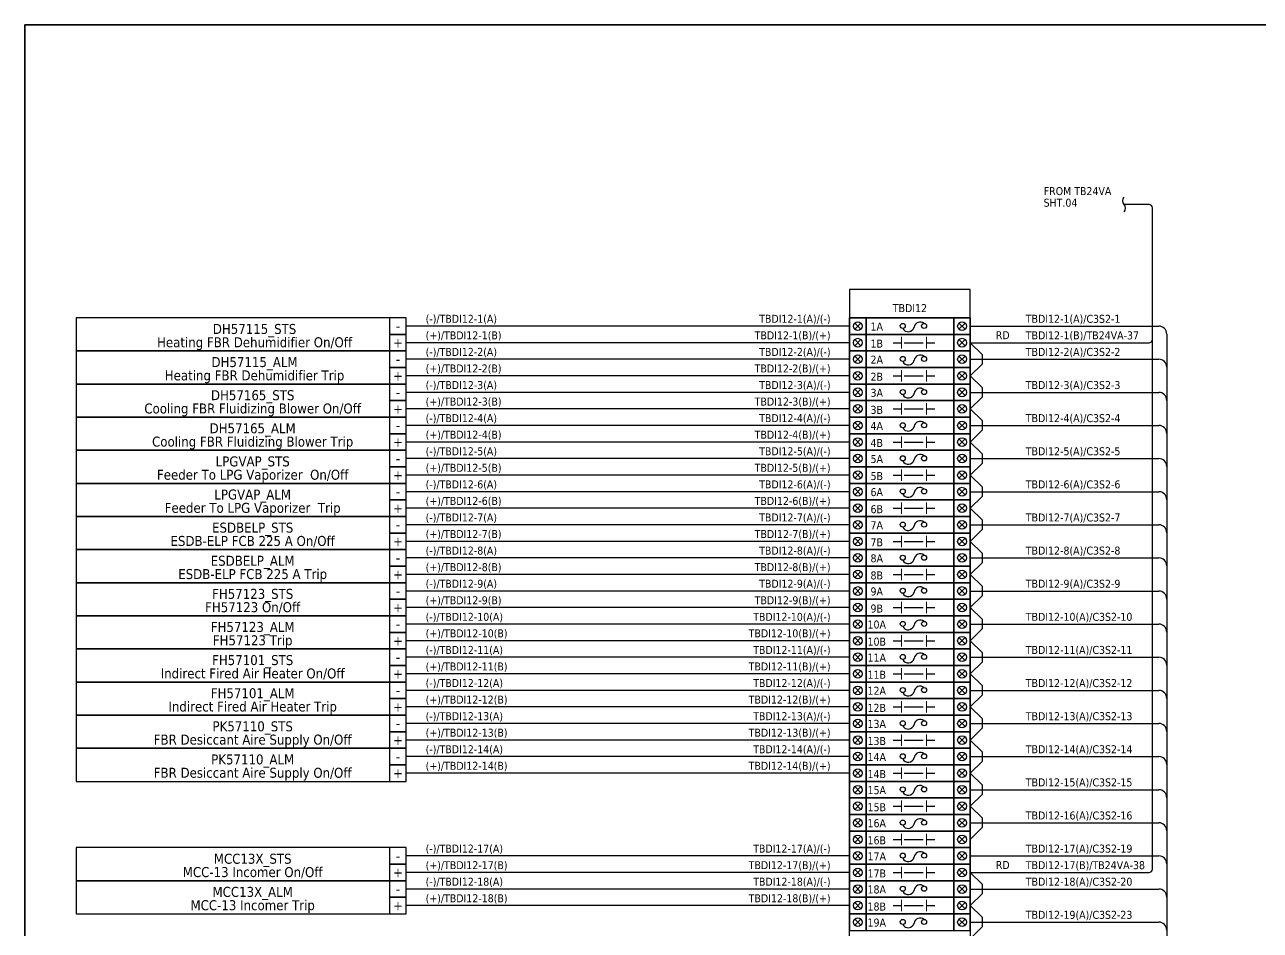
# Model space of a CAD drawing. Header units: millimetres. Extents: x 0 to 1792788, y -13 to 262234.
# Drawn here: x 567521 to 614657, y 34134 to 68674 of the extents above; entities that cross this region are included whole.
import ezdxf
from ezdxf.enums import TextEntityAlignment as Align

# ---------------------------------------------------------------- set-up
doc = ezdxf.new("R2010")
doc.units = ezdxf.units.MM
doc.layers.add('HELPPOINT', color=7, linetype='Continuous', lineweight=25)
doc.layers.add('power', color=7, linetype='Continuous', lineweight=25)
doc.styles.add('Tahoma', font='')
doc.styles.get('Tahoma').set_extended_font_data('Tahoma')

# ---------------------------------------------------------------- blocks, each defined once
blk = doc.blocks.new('TPA')
at = {"layer": 'HELPPOINT', "color": 4, "lineweight": 35, "ltscale": 25.4}
for p, q in [((14292753, 12749437), (14292753, 12827491)), ((14292753, 12827491), (14405128, 12827491)), ((14292753, 12749437), (14292753, 12827491)), ((14292753, 12827491), (14405128, 12827491))]:
    blk.add_line(p, q, dxfattribs=at)

msp = doc.modelspace()

# ---------------------------------------------------------------- linework, layer by layer
at = {"color": 1, "ltscale": 25.4}
for p, q in [((610412, 61819), (609466, 61819)), ((610539, 36465), (610539, 61692)), ((599422, 57295), (599187, 57060)), ((599187, 57295), (599422, 57060)), ((603161, 57295), (603396, 57060)), ((603396, 57295), (603161, 57060)), ((603594, 56546), (604041, 56100)), ((603594, 56546), (610412, 56546)), ((604041, 56100), (604041, 55730)), ((599422, 56032), (599187, 55797)), ((599187, 56032), (599422, 55797)), ((603161, 56032), (603396, 55797)), ((603396, 56032), (603161, 55797)), ((603594, 55283), (604041, 55730)), ((603594, 55283), (604041, 54837)), ((599422, 54769), (599187, 54534)), ((599187, 54769), (599422, 54534)), ((603161, 54769), (603396, 54534)), ((603396, 54769), (603161, 54534)), ((604041, 54837), (604041, 54467)), ((603594, 54020), (604041, 54467)), ((603594, 54020), (604041, 53574)), ((599422, 53506), (599187, 53271)), ((599187, 53506), (599422, 53271)), ((603161, 53506), (603396, 53271)), ((603396, 53506), (603161, 53271)), ((604041, 53574), (604041, 53204)), ((603594, 52757), (604041, 53204)), ((603594, 52757), (604041, 52311)), ((599422, 52243), (599187, 52008)), ((599187, 52243), (599422, 52008)), ((603161, 52243), (603396, 52008)), ((603396, 52243), (603161, 52008)), ((603594, 51494), (604041, 51941)), ((604041, 52311), (604041, 51941)), ((603594, 51494), (604041, 51048)), ((599422, 50980), (599187, 50745)), ((599187, 50980), (599422, 50745)), ((603161, 50980), (603396, 50745)), ((603396, 50980), (603161, 50745)), ((604041, 51048), (604041, 50678)), ((603594, 50231), (604041, 50678)), ((603594, 50231), (604041, 49785)), ((599422, 49717), (599187, 49482)), ((599187, 49717), (599422, 49482)), ((603161, 49717), (603396, 49482)), ((603396, 49717), (603161, 49482)), ((604041, 49785), (604041, 49415)), ((603594, 48968), (604041, 49415)), ((603594, 48968), (604041, 48522)), ((599422, 48454), (599187, 48219)), ((599187, 48454), (599422, 48219)), ((603161, 48454), (603396, 48219)), ((603396, 48454), (603161, 48219)), ((603594, 47705), (604041, 48152)), ((604041, 48522), (604041, 48152)), ((603594, 47705), (604041, 47259)), ((599422, 47191), (599187, 46956)), ((599187, 47191), (599422, 46956)), ((603161, 47191), (603396, 46956)), ((603396, 47191), (603161, 46956)), ((604041, 47259), (604041, 46889)), ((603594, 46442), (604041, 46889)), ((603594, 46442), (604041, 45996)), ((599422, 45928), (599187, 45693)), ((599187, 45928), (599422, 45693)), ((603161, 45928), (603396, 45693)), ((603396, 45928), (603161, 45693)), ((604041, 45996), (604041, 45626)), ((603594, 45179), (604041, 45626)), ((603594, 45179), (604041, 44733)), ((599422, 44665), (599187, 44430)), ((599187, 44665), (599422, 44430)), ((603161, 44665), (603396, 44430)), ((603396, 44665), (603161, 44430)), ((603594, 43916), (604041, 44363)), ((604041, 44733), (604041, 44363)), ((603594, 43916), (604041, 43470)), ((599422, 43402), (599187, 43167)), ((599187, 43402), (599422, 43167)), ((603161, 43402), (603396, 43167)), ((603396, 43402), (603161, 43167)), ((604041, 43470), (604041, 43100)), ((603594, 42653), (604041, 43100)), ((603594, 42653), (604041, 42207)), ((599422, 42139), (599187, 41904)), ((599187, 42139), (599422, 41904)), ((603161, 42139), (603396, 41904)), ((603396, 42139), (603161, 41904)), ((604041, 42207), (604041, 41837)), ((603594, 41390), (604041, 41837)), ((603594, 41390), (604041, 40944)), ((599422, 40876), (599187, 40641)), ((599187, 40876), (599422, 40641)), ((603161, 40876), (603396, 40641)), ((603396, 40876), (603161, 40641)), ((603594, 40127), (604041, 40574)), ((604041, 40944), (604041, 40574)), ((603594, 40127), (604041, 39681)), ((599422, 39613), (599187, 39378)), ((599187, 39613), (599422, 39378)), ((603161, 39613), (603396, 39378)), ((603396, 39613), (603161, 39378)), ((604041, 39681), (604041, 39311)), ((603594, 38864), (604041, 39311)), ((603594, 38864), (604041, 38418)), ((599422, 38350), (599187, 38115)), ((599187, 38350), (599422, 38115)), ((603161, 38350), (603396, 38115)), ((603396, 38350), (603161, 38115)), ((604041, 38418), (604041, 38048)), ((603594, 37601), (604041, 38048)), ((599422, 37087), (599187, 36852)), ((599187, 37087), (599422, 36852)), ((603161, 37087), (603396, 36852)), ((603396, 37087), (603161, 36852)), ((603594, 36338), (604041, 35892)), ((603594, 36338), (610412, 36338)), ((599422, 35824), (599187, 35589)), ((599187, 35824), (599422, 35589)), ((603161, 35824), (603396, 35589)), ((603396, 35824), (603161, 35589)), ((604041, 35892), (604041, 35522)), ((603594, 35075), (604041, 35522)), ((603594, 35075), (604041, 34629)), ((599422, 34561), (599187, 34326)), ((599187, 34561), (599422, 34326)), ((603161, 34561), (603396, 34326)), ((603396, 34561), (603161, 34326)), ((604041, 34629), (604041, 34259)), ((603594, 33812), (604041, 34259))]:
    msp.add_line(p, q, dxfattribs=at)
at = {"color": 4, "ltscale": 25.4}
for p, q in [((598988, 57178), (582071, 57178)), ((603594, 57178), (610783, 57178)), ((611088, 56873), (611088, 14748)), ((598988, 55915), (582071, 55915)), ((603594, 55915), (610783, 55915)), ((598988, 54652), (582071, 54652)), ((603594, 54652), (610783, 54652)), ((598988, 53389), (582071, 53389)), ((603594, 53389), (610783, 53389)), ((598988, 52126), (582071, 52126)), ((603594, 52126), (610783, 52126)), ((598988, 50863), (582071, 50863)), ((603594, 50863), (610783, 50863)), ((598988, 49600), (582071, 49600)), ((603594, 49600), (610783, 49600)), ((598988, 48337), (582071, 48337)), ((603594, 48337), (610783, 48337)), ((598988, 47074), (582071, 47074)), ((603594, 47074), (610783, 47074)), ((598988, 45811), (582071, 45811)), ((603594, 45811), (610783, 45811)), ((598988, 44548), (582071, 44548)), ((603594, 44548), (610783, 44548)), ((598988, 43285), (582071, 43285)), ((603594, 43285), (610783, 43285)), ((598988, 42022), (582071, 42022)), ((603594, 42022), (610783, 42022)), ((598988, 40759), (582071, 40759)), ((603594, 40759), (610783, 40759)), ((603594, 39496), (610783, 39496)), ((603594, 38233), (610783, 38233)), ((598988, 36970), (582071, 36970)), ((603594, 36970), (610783, 36970)), ((598988, 35707), (582071, 35707)), ((603594, 35707), (610783, 35707)), ((603594, 34444), (610783, 34444))]:
    msp.add_line(p, q, dxfattribs=at)
at = {"color": 7, "ltscale": 25.4}
for p, q in [((599422, 56664), (599187, 56429)), ((599187, 56664), (599422, 56429)), ((603161, 56664), (603396, 56429)), ((603396, 56664), (603161, 56429)), ((598988, 56546), (582071, 56546)), ((600655, 56546), (600973, 56546)), ((601073, 56546), (601799, 56546)), ((601927, 56546), (602245, 56546)), ((598988, 55283), (582071, 55283)), ((599422, 55401), (599187, 55166)), ((599187, 55401), (599422, 55166)), ((600655, 55283), (600973, 55283)), ((601073, 55283), (601799, 55283)), ((601927, 55283), (602245, 55283)), ((603161, 55401), (603396, 55166)), ((603396, 55401), (603161, 55166)), ((598988, 54020), (582071, 54020)), ((599422, 54138), (599187, 53903)), ((599187, 54138), (599422, 53903)), ((600655, 54020), (600973, 54020)), ((601073, 54020), (601799, 54020)), ((601927, 54020), (602245, 54020)), ((603161, 54138), (603396, 53903)), ((603396, 54138), (603161, 53903)), ((599422, 52875), (599187, 52640)), ((599187, 52875), (599422, 52640)), ((603161, 52875), (603396, 52640)), ((603396, 52875), (603161, 52640)), ((598988, 52757), (582071, 52757)), ((600655, 52757), (600973, 52757)), ((601073, 52757), (601799, 52757)), ((601927, 52757), (602245, 52757)), ((598988, 51494), (582071, 51494)), ((599422, 51612), (599187, 51377)), ((599187, 51612), (599422, 51377)), ((600655, 51494), (600973, 51494)), ((601073, 51494), (601799, 51494)), ((601927, 51494), (602245, 51494)), ((603161, 51612), (603396, 51377)), ((603396, 51612), (603161, 51377)), ((598988, 50231), (582071, 50231)), ((599422, 50349), (599187, 50114)), ((599187, 50349), (599422, 50114)), ((600655, 50231), (600973, 50231)), ((601073, 50231), (601799, 50231)), ((601927, 50231), (602245, 50231)), ((603161, 50349), (603396, 50114)), ((603396, 50349), (603161, 50114)), ((599422, 49086), (599187, 48851)), ((599187, 49086), (599422, 48851)), ((603161, 49086), (603396, 48851)), ((603396, 49086), (603161, 48851)), ((598988, 48968), (582071, 48968)), ((600655, 48968), (600973, 48968)), ((601073, 48968), (601799, 48968)), ((601927, 48968), (602245, 48968)), ((598988, 47705), (582071, 47705)), ((599422, 47823), (599187, 47588)), ((599187, 47823), (599422, 47588)), ((600655, 47705), (600973, 47705)), ((601073, 47705), (601799, 47705)), ((601927, 47705), (602245, 47705)), ((603161, 47823), (603396, 47588)), ((603396, 47823), (603161, 47588)), ((598988, 46442), (582071, 46442)), ((599422, 46560), (599187, 46325)), ((599187, 46560), (599422, 46325)), ((600655, 46442), (600973, 46442)), ((601073, 46442), (601799, 46442)), ((601927, 46442), (602245, 46442)), ((603161, 46560), (603396, 46325)), ((603396, 46560), (603161, 46325)), ((599422, 45297), (599187, 45062)), ((599187, 45297), (599422, 45062)), ((603161, 45297), (603396, 45062)), ((603396, 45297), (603161, 45062)), ((598988, 45179), (582071, 45179)), ((600655, 45179), (600973, 45179)), ((601073, 45179), (601799, 45179)), ((601927, 45179), (602245, 45179)), ((598988, 43916), (582071, 43916)), ((599422, 44034), (599187, 43799)), ((599187, 44034), (599422, 43799)), ((600655, 43916), (600973, 43916)), ((601073, 43916), (601799, 43916)), ((601927, 43916), (602245, 43916)), ((603161, 44034), (603396, 43799)), ((603396, 44034), (603161, 43799)), ((598988, 42653), (582071, 42653)), ((599422, 42771), (599187, 42536)), ((599187, 42771), (599422, 42536)), ((600655, 42653), (600973, 42653)), ((601073, 42653), (601799, 42653)), ((601927, 42653), (602245, 42653)), ((603161, 42771), (603396, 42536)), ((603396, 42771), (603161, 42536)), ((599422, 41508), (599187, 41273)), ((599187, 41508), (599422, 41273)), ((603161, 41508), (603396, 41273)), ((603396, 41508), (603161, 41273)), ((598988, 41390), (582071, 41390)), ((600655, 41390), (600973, 41390)), ((601073, 41390), (601799, 41390)), ((601927, 41390), (602245, 41390)), ((598988, 40127), (582071, 40127)), ((599422, 40245), (599187, 40010)), ((599187, 40245), (599422, 40010)), ((600655, 40127), (600973, 40127)), ((601073, 40127), (601799, 40127)), ((601927, 40127), (602245, 40127)), ((603161, 40245), (603396, 40010)), ((603396, 40245), (603161, 40010)), ((599422, 38982), (599187, 38747)), ((599187, 38982), (599422, 38747)), ((600655, 38864), (600973, 38864)), ((601073, 38864), (601799, 38864)), ((601927, 38864), (602245, 38864)), ((603161, 38982), (603396, 38747)), ((603396, 38982), (603161, 38747)), ((599422, 37719), (599187, 37484)), ((599187, 37719), (599422, 37484)), ((603161, 37719), (603396, 37484)), ((603396, 37719), (603161, 37484)), ((600655, 37601), (600973, 37601)), ((601073, 37601), (601799, 37601)), ((601927, 37601), (602245, 37601)), ((598988, 36338), (582071, 36338)), ((599422, 36456), (599187, 36221)), ((599187, 36456), (599422, 36221)), ((600655, 36338), (600973, 36338)), ((601073, 36338), (601799, 36338)), ((601927, 36338), (602245, 36338)), ((603161, 36456), (603396, 36221)), ((603396, 36456), (603161, 36221)), ((598988, 35075), (582071, 35075)), ((599422, 35193), (599187, 34958)), ((599187, 35193), (599422, 34958)), ((600655, 35075), (600973, 35075)), ((601073, 35075), (601799, 35075)), ((601927, 35075), (602245, 35075)), ((603161, 35193), (603396, 34958)), ((603396, 35193), (603161, 34958))]:
    msp.add_line(p, q, dxfattribs=at)
at = {"color": 7, "lineweight": 9, "ltscale": 25.4}
for p, q in [((600973, 56329), (600973, 56763)), ((601927, 56329), (601927, 56763)), ((600973, 55066), (600973, 55500)), ((601927, 55066), (601927, 55500)), ((600973, 53803), (600973, 54237)), ((601927, 53803), (601927, 54237)), ((600973, 52540), (600973, 52974)), ((601927, 52540), (601927, 52974)), ((600973, 51277), (600973, 51711)), ((601927, 51277), (601927, 51711)), ((600973, 50014), (600973, 50448)), ((601927, 50014), (601927, 50448)), ((600973, 48751), (600973, 49185)), ((601927, 48751), (601927, 49185)), ((600973, 47488), (600973, 47922)), ((601927, 47488), (601927, 47922)), ((600973, 46226), (600973, 46659)), ((601927, 46226), (601927, 46659)), ((600973, 44963), (600973, 45396)), ((601927, 44963), (601927, 45396)), ((600973, 43700), (600973, 44133)), ((601927, 43700), (601927, 44133)), ((600973, 42437), (600973, 42870)), ((601927, 42437), (601927, 42870)), ((600973, 41174), (600973, 41607)), ((601927, 41174), (601927, 41607)), ((600973, 39911), (600973, 40344)), ((601927, 39911), (601927, 40344)), ((600973, 38648), (600973, 39081)), ((601927, 38648), (601927, 39081)), ((600973, 37385), (600973, 37818)), ((601927, 37385), (601927, 37818)), ((600973, 36122), (600973, 36555)), ((601927, 36122), (601927, 36555)), ((600973, 34859), (600973, 35292)), ((601927, 34859), (601927, 35292))]:
    msp.add_line(p, q, dxfattribs=at)
at = {"color": 1, "ltscale": 25.4}
msp.add_lwpolyline([(609466, 61537, 0.351), (609466, 61819, -0.351), (609466, 62101, 2.081666)], format="xyb", dxfattribs=at)
at = {"color": 4, "ltscale": 25.4}
msp.add_lwpolyline([(598988, 57493), (603594, 57493), (603594, 58572), (598988, 58572)], close=True, dxfattribs=at)
at = {"color": 2, "ltscale": 25.4}
for points in [[(569490, 56230), (582071, 56230), (582071, 57493), (569490, 57493)], [(569490, 54967), (582071, 54967), (582071, 56230), (569490, 56230)], [(569490, 53704), (582071, 53704), (582071, 54967), (569490, 54967)], [(569490, 52441), (582071, 52441), (582071, 53704), (569490, 53704)], [(569490, 51178), (582071, 51178), (582071, 52441), (569490, 52441)], [(569490, 49915), (582071, 49915), (582071, 51178), (569490, 51178)], [(569490, 48652), (582071, 48652), (582071, 49915), (569490, 49915)], [(569490, 47389), (582071, 47389), (582071, 48652), (569490, 48652)], [(569490, 46126), (582071, 46126), (582071, 47389), (569490, 47389)], [(569490, 44864), (582071, 44864), (582071, 46126), (569490, 46126)], [(569490, 43601), (582071, 43601), (582071, 44864), (569490, 44864)], [(569490, 42338), (582071, 42338), (582071, 43601), (569490, 43601)], [(569490, 41075), (582071, 41075), (582071, 42338), (569490, 42338)], [(569490, 39812), (582071, 39812), (582071, 41075), (569490, 41075)], [(569490, 36023), (582071, 36023), (582071, 37286), (569490, 37286)], [(569490, 34760), (582071, 34760), (582071, 36023), (569490, 36023)]]:
    msp.add_lwpolyline(points, close=True, dxfattribs=at)
at = {"color": 7, "ltscale": 25.4}
for points in [[(581440, 56862), (582071, 56862), (582071, 57493), (581440, 57493)], [(581440, 56230), (582071, 56230), (582071, 56862), (581440, 56862)], [(598988, 56230), (599620, 56230), (599620, 56862), (598988, 56862)], [(599620, 56230), (602963, 56230), (602963, 56862), (599620, 56862)], [(602963, 56230), (603594, 56230), (603594, 56862), (602963, 56862)], [(581440, 55599), (582071, 55599), (582071, 56230), (581440, 56230)], [(581440, 54967), (582071, 54967), (582071, 55599), (581440, 55599)], [(598988, 54967), (599620, 54967), (599620, 55599), (598988, 55599)], [(599620, 54967), (602963, 54967), (602963, 55599), (599620, 55599)], [(602963, 54967), (603594, 54967), (603594, 55599), (602963, 55599)], [(581440, 54336), (582071, 54336), (582071, 54967), (581440, 54967)], [(581440, 53704), (582071, 53704), (582071, 54336), (581440, 54336)], [(598988, 53704), (599620, 53704), (599620, 54336), (598988, 54336)], [(599620, 53704), (602963, 53704), (602963, 54336), (599620, 54336)], [(602963, 53704), (603594, 53704), (603594, 54336), (602963, 54336)], [(581440, 53073), (582071, 53073), (582071, 53704), (581440, 53704)], [(581440, 52441), (582071, 52441), (582071, 53073), (581440, 53073)], [(598988, 52441), (599620, 52441), (599620, 53073), (598988, 53073)], [(599620, 52441), (602963, 52441), (602963, 53073), (599620, 53073)], [(602963, 52441), (603594, 52441), (603594, 53073), (602963, 53073)], [(581440, 51810), (582071, 51810), (582071, 52441), (581440, 52441)], [(581440, 51178), (582071, 51178), (582071, 51810), (581440, 51810)], [(598988, 51178), (599620, 51178), (599620, 51810), (598988, 51810)], [(599620, 51178), (602963, 51178), (602963, 51810), (599620, 51810)], [(602963, 51178), (603594, 51178), (603594, 51810), (602963, 51810)], [(581440, 50547), (582071, 50547), (582071, 51178), (581440, 51178)], [(581440, 49915), (582071, 49915), (582071, 50547), (581440, 50547)], [(598988, 49915), (599620, 49915), (599620, 50547), (598988, 50547)], [(599620, 49915), (602963, 49915), (602963, 50547), (599620, 50547)], [(602963, 49915), (603594, 49915), (603594, 50547), (602963, 50547)], [(581440, 49284), (582071, 49284), (582071, 49915), (581440, 49915)], [(581440, 48652), (582071, 48652), (582071, 49284), (581440, 49284)], [(598988, 48652), (599620, 48652), (599620, 49284), (598988, 49284)], [(599620, 48652), (602963, 48652), (602963, 49284), (599620, 49284)], [(602963, 48652), (603594, 48652), (603594, 49284), (602963, 49284)], [(581440, 48021), (582071, 48021), (582071, 48652), (581440, 48652)], [(581440, 47389), (582071, 47389), (582071, 48021), (581440, 48021)], [(598988, 47389), (599620, 47389), (599620, 48021), (598988, 48021)], [(599620, 47389), (602963, 47389), (602963, 48021), (599620, 48021)], [(602963, 47389), (603594, 47389), (603594, 48021), (602963, 48021)], [(581440, 46758), (582071, 46758), (582071, 47389), (581440, 47389)], [(581440, 46126), (582071, 46126), (582071, 46758), (581440, 46758)], [(598988, 46126), (599620, 46126), (599620, 46758), (598988, 46758)], [(599620, 46126), (602963, 46126), (602963, 46758), (599620, 46758)], [(602963, 46126), (603594, 46126), (603594, 46758), (602963, 46758)], [(581440, 45495), (582071, 45495), (582071, 46126), (581440, 46126)], [(581440, 44864), (582071, 44864), (582071, 45495), (581440, 45495)], [(598988, 44864), (599620, 44864), (599620, 45495), (598988, 45495)], [(599620, 44864), (602963, 44864), (602963, 45495), (599620, 45495)], [(602963, 44864), (603594, 44864), (603594, 45495), (602963, 45495)], [(581440, 44232), (582071, 44232), (582071, 44864), (581440, 44864)], [(581440, 43601), (582071, 43601), (582071, 44232), (581440, 44232)], [(598988, 43601), (599620, 43601), (599620, 44232), (598988, 44232)], [(599620, 43601), (602963, 43601), (602963, 44232), (599620, 44232)], [(602963, 43601), (603594, 43601), (603594, 44232), (602963, 44232)], [(581440, 42969), (582071, 42969), (582071, 43601), (581440, 43601)], [(581440, 42338), (582071, 42338), (582071, 42969), (581440, 42969)], [(598988, 42338), (599620, 42338), (599620, 42969), (598988, 42969)], [(599620, 42338), (602963, 42338), (602963, 42969), (599620, 42969)], [(602963, 42338), (603594, 42338), (603594, 42969), (602963, 42969)], [(581440, 41706), (582071, 41706), (582071, 42338), (581440, 42338)], [(581440, 41075), (582071, 41075), (582071, 41706), (581440, 41706)], [(598988, 41075), (599620, 41075), (599620, 41706), (598988, 41706)], [(599620, 41075), (602963, 41075), (602963, 41706), (599620, 41706)], [(602963, 41075), (603594, 41075), (603594, 41706), (602963, 41706)], [(581440, 40443), (582071, 40443), (582071, 41075), (581440, 41075)], [(581440, 39812), (582071, 39812), (582071, 40443), (581440, 40443)], [(598988, 39812), (599620, 39812), (599620, 40443), (598988, 40443)], [(599620, 39812), (602963, 39812), (602963, 40443), (599620, 40443)], [(602963, 39812), (603594, 39812), (603594, 40443), (602963, 40443)], [(598988, 38549), (599620, 38549), (599620, 39180), (598988, 39180)], [(599620, 38549), (602963, 38549), (602963, 39180), (599620, 39180)], [(602963, 38549), (603594, 38549), (603594, 39180), (602963, 39180)], [(598988, 37286), (599620, 37286), (599620, 37917), (598988, 37917)], [(599620, 37286), (602963, 37286), (602963, 37917), (599620, 37917)], [(602963, 37286), (603594, 37286), (603594, 37917), (602963, 37917)], [(581440, 36654), (582071, 36654), (582071, 37286), (581440, 37286)], [(581440, 36023), (582071, 36023), (582071, 36654), (581440, 36654)], [(598988, 36023), (599620, 36023), (599620, 36654), (598988, 36654)], [(599620, 36023), (602963, 36023), (602963, 36654), (599620, 36654)], [(602963, 36023), (603594, 36023), (603594, 36654), (602963, 36654)], [(581440, 35391), (582071, 35391), (582071, 36023), (581440, 36023)], [(581440, 34760), (582071, 34760), (582071, 35391), (581440, 35391)], [(598988, 34760), (599620, 34760), (599620, 35391), (598988, 35391)], [(599620, 34760), (602963, 34760), (602963, 35391), (599620, 35391)], [(602963, 34760), (603594, 34760), (603594, 35391), (602963, 35391)]]:
    msp.add_lwpolyline(points, close=True, dxfattribs=at)
at = {"color": 1, "ltscale": 25.4}
for points in [[(598988, 56862), (599620, 56862), (599620, 57493), (598988, 57493)], [(599620, 56862), (602963, 56862), (602963, 57493), (599620, 57493)], [(602963, 56862), (603594, 56862), (603594, 57493), (602963, 57493)], [(598988, 55599), (599620, 55599), (599620, 56230), (598988, 56230)], [(599620, 55599), (602963, 55599), (602963, 56230), (599620, 56230)], [(602963, 55599), (603594, 55599), (603594, 56230), (602963, 56230)], [(598988, 54336), (599620, 54336), (599620, 54967), (598988, 54967)], [(599620, 54336), (602963, 54336), (602963, 54967), (599620, 54967)], [(602963, 54336), (603594, 54336), (603594, 54967), (602963, 54967)], [(598988, 53073), (599620, 53073), (599620, 53704), (598988, 53704)], [(599620, 53073), (602963, 53073), (602963, 53704), (599620, 53704)], [(602963, 53073), (603594, 53073), (603594, 53704), (602963, 53704)], [(598988, 51810), (599620, 51810), (599620, 52441), (598988, 52441)], [(599620, 51810), (602963, 51810), (602963, 52441), (599620, 52441)], [(602963, 51810), (603594, 51810), (603594, 52441), (602963, 52441)], [(598988, 50547), (599620, 50547), (599620, 51178), (598988, 51178)], [(599620, 50547), (602963, 50547), (602963, 51178), (599620, 51178)], [(602963, 50547), (603594, 50547), (603594, 51178), (602963, 51178)], [(598988, 49284), (599620, 49284), (599620, 49915), (598988, 49915)], [(599620, 49284), (602963, 49284), (602963, 49915), (599620, 49915)], [(602963, 49284), (603594, 49284), (603594, 49915), (602963, 49915)], [(598988, 48021), (599620, 48021), (599620, 48652), (598988, 48652)], [(599620, 48021), (602963, 48021), (602963, 48652), (599620, 48652)], [(602963, 48021), (603594, 48021), (603594, 48652), (602963, 48652)], [(598988, 46758), (599620, 46758), (599620, 47389), (598988, 47389)], [(599620, 46758), (602963, 46758), (602963, 47389), (599620, 47389)], [(602963, 46758), (603594, 46758), (603594, 47389), (602963, 47389)], [(598988, 45495), (599620, 45495), (599620, 46126), (598988, 46126)], [(599620, 45495), (602963, 45495), (602963, 46126), (599620, 46126)], [(602963, 45495), (603594, 45495), (603594, 46126), (602963, 46126)], [(598988, 44232), (599620, 44232), (599620, 44864), (598988, 44864)], [(599620, 44232), (602963, 44232), (602963, 44864), (599620, 44864)], [(602963, 44232), (603594, 44232), (603594, 44864), (602963, 44864)], [(598988, 42969), (599620, 42969), (599620, 43601), (598988, 43601)], [(599620, 42969), (602963, 42969), (602963, 43601), (599620, 43601)], [(602963, 42969), (603594, 42969), (603594, 43601), (602963, 43601)], [(598988, 41706), (599620, 41706), (599620, 42338), (598988, 42338)], [(599620, 41706), (602963, 41706), (602963, 42338), (599620, 42338)], [(602963, 41706), (603594, 41706), (603594, 42338), (602963, 42338)], [(598988, 40443), (599620, 40443), (599620, 41075), (598988, 41075)], [(599620, 40443), (602963, 40443), (602963, 41075), (599620, 41075)], [(602963, 40443), (603594, 40443), (603594, 41075), (602963, 41075)], [(598988, 39180), (599620, 39180), (599620, 39812), (598988, 39812)], [(599620, 39180), (602963, 39180), (602963, 39812), (599620, 39812)], [(602963, 39180), (603594, 39180), (603594, 39812), (602963, 39812)], [(598988, 37917), (599620, 37917), (599620, 38549), (598988, 38549)], [(599620, 37917), (602963, 37917), (602963, 38549), (599620, 38549)], [(602963, 37917), (603594, 37917), (603594, 38549), (602963, 38549)], [(598988, 36654), (599620, 36654), (599620, 37286), (598988, 37286)], [(599620, 36654), (602963, 36654), (602963, 37286), (599620, 37286)], [(602963, 36654), (603594, 36654), (603594, 37286), (602963, 37286)], [(598988, 35391), (599620, 35391), (599620, 36023), (598988, 36023)], [(599620, 35391), (602963, 35391), (602963, 36023), (599620, 36023)], [(602963, 35391), (603594, 35391), (603594, 36023), (602963, 36023)], [(598988, 34128), (599620, 34128), (599620, 34760), (598988, 34760)], [(599620, 34128), (602963, 34128), (602963, 34760), (599620, 34760)], [(602963, 34128), (603594, 34128), (603594, 34760), (602963, 34760)]]:
    msp.add_lwpolyline(points, close=True, dxfattribs=at)
at = {"color": 7, "lineweight": 30, "ltscale": 25.4}
for points in [[(598988, 57493), (603594, 57493), (603594, 56230), (598988, 56230), (598988, 57493)], [(598988, 56230), (603594, 56230), (603594, 54967), (598988, 54967), (598988, 56230)], [(598988, 54967), (603594, 54967), (603594, 53704), (598988, 53704), (598988, 54967)], [(598988, 53704), (603594, 53704), (603594, 52441), (598988, 52441), (598988, 53704)], [(598988, 52441), (603594, 52441), (603594, 51178), (598988, 51178), (598988, 52441)], [(598988, 51178), (603594, 51178), (603594, 49915), (598988, 49915), (598988, 51178)], [(598988, 49915), (603594, 49915), (603594, 48652), (598988, 48652), (598988, 49915)], [(598988, 48652), (603594, 48652), (603594, 47389), (598988, 47389), (598988, 48652)], [(598988, 47389), (603594, 47389), (603594, 46126), (598988, 46126), (598988, 47389)], [(598988, 46126), (603594, 46126), (603594, 44864), (598988, 44864), (598988, 46126)], [(598988, 44864), (603594, 44864), (603594, 43601), (598988, 43601), (598988, 44864)], [(598988, 43601), (603594, 43601), (603594, 42338), (598988, 42338), (598988, 43601)], [(598988, 42338), (603594, 42338), (603594, 41075), (598988, 41075), (598988, 42338)], [(598988, 41075), (603594, 41075), (603594, 39812), (598988, 39812), (598988, 41075)], [(598988, 39812), (603594, 39812), (603594, 38549), (598988, 38549), (598988, 39812)], [(598988, 38549), (603594, 38549), (603594, 37286), (598988, 37286), (598988, 38549)], [(598988, 37286), (603594, 37286), (603594, 36023), (598988, 36023), (598988, 37286)], [(598988, 36023), (603594, 36023), (603594, 34760), (598988, 34760), (598988, 36023)], [(598988, 34760), (603594, 34760), (603594, 33497), (598988, 33497), (598988, 34760)]]:
    msp.add_lwpolyline(points, dxfattribs=at)
at = {"color": 1, "ltscale": 25.4}
for centre in [(599304, 57178), (603278, 57178), (599304, 55915), (603278, 55915), (599304, 54652), (603278, 54652), (599304, 53389), (603278, 53389), (599304, 52126), (603278, 52126), (599304, 50863), (603278, 50863), (599304, 49600), (603278, 49600), (599304, 48337), (603278, 48337), (599304, 47074), (603278, 47074), (599304, 45811), (603278, 45811), (599304, 44548), (603278, 44548), (599304, 43285), (603278, 43285), (599304, 42022), (603278, 42022), (599304, 40759), (603278, 40759), (599304, 39496), (603278, 39496), (599304, 38233), (603278, 38233), (599304, 36970), (603278, 36970), (599304, 35707), (603278, 35707), (599304, 34444), (603278, 34444)]:
    msp.add_circle(centre, 166, dxfattribs=at)
at = {"color": 7, "ltscale": 25.4}
for centre in [(599304, 56546), (603278, 56546), (599304, 55283), (603278, 55283), (599304, 54020), (603278, 54020), (599304, 52757), (603278, 52757), (599304, 51494), (603278, 51494), (599304, 50231), (603278, 50231), (599304, 48968), (603278, 48968), (599304, 47705), (603278, 47705), (599304, 46442), (603278, 46442), (599304, 45179), (603278, 45179), (599304, 43916), (603278, 43916), (599304, 42653), (603278, 42653), (599304, 41390), (603278, 41390), (599304, 40127), (603278, 40127), (599304, 38864), (603278, 38864), (599304, 37601), (603278, 37601), (599304, 36338), (603278, 36338), (599304, 35075), (603278, 35075)]:
    msp.add_circle(centre, 166, dxfattribs=at)
at = {"color": 1, "ltscale": 25.4}
for centre, start, end in [((610412, 61692), 0, 90), ((610412, 56673), 270, 0), ((610412, 36465), 270, 0)]:
    msp.add_arc(centre, 127, start, end, dxfattribs=at)
at = {"color": 4, "ltscale": 25.4}
for centre in [(610783, 56873), (610783, 55610), (610783, 54347), (610783, 53084), (610783, 51821), (610783, 50558), (610783, 49295), (610783, 48032), (610783, 46769), (610783, 45506), (610783, 44243), (610783, 42980), (610783, 41717), (610783, 40454), (610783, 39191), (610783, 37928), (610783, 36665), (610783, 35402), (610783, 34139)]:
    msp.add_arc(centre, 305, 0, 90, dxfattribs=at)
at = {"layer": 'power', "color": 1, "ltscale": 25.4}
for centre in [(601019, 57187), (601829, 57187), (601019, 55924), (601829, 55924), (601019, 54661), (601829, 54661), (601019, 53398), (601829, 53398), (601019, 52135), (601829, 52135), (601019, 50872), (601829, 50872), (601019, 49609), (601829, 49609), (601019, 48346), (601829, 48346), (601019, 47084), (601829, 47084), (601019, 45821), (601829, 45821), (601019, 44558), (601829, 44558), (601019, 43295), (601829, 43295), (601019, 42032), (601829, 42032), (601019, 40769), (601829, 40769), (601019, 39506), (601829, 39506), (601019, 38243), (601829, 38243), (601019, 36980), (601829, 36980), (601019, 35717), (601829, 35717), (601019, 34454), (601829, 34454)]:
    msp.add_circle(centre, 96.7, dxfattribs=at)
for centre, radius, start, end in [((601226, 57192), 230, 206.1634, 346.0383), ((601682, 57101), 235, 51.1309, 171.3254), ((601226, 55929), 230, 206.1634, 346.0383), ((601682, 55838), 235, 51.1309, 171.3254), ((601682, 54575), 235, 51.1309, 171.3254), ((601226, 54666), 230, 206.1634, 346.0383), ((601226, 53403), 230, 206.1634, 346.0383), ((601682, 53312), 235, 51.1309, 171.3254), ((601226, 52140), 230, 206.1634, 346.0383), ((601682, 52049), 235, 51.1309, 171.3254), ((601682, 50786), 235, 51.1309, 171.3254), ((601226, 50877), 230, 206.1634, 346.0383), ((601226, 49614), 230, 206.1634, 346.0383), ((601682, 49523), 235, 51.1309, 171.3254), ((601226, 48351), 230, 206.1634, 346.0383), ((601682, 48260), 235, 51.1309, 171.3254), ((601682, 46997), 235, 51.1309, 171.3254), ((601226, 47088), 230, 206.1634, 346.0383), ((601226, 45825), 230, 206.1634, 346.0383), ((601682, 45734), 235, 51.1309, 171.3254), ((601226, 44563), 230, 206.1634, 346.0383), ((601682, 44472), 235, 51.1309, 171.3254), ((601682, 43209), 235, 51.1309, 171.3254), ((601226, 43300), 230, 206.1634, 346.0383), ((601226, 42037), 230, 206.1634, 346.0383), ((601682, 41946), 235, 51.1309, 171.3254), ((601226, 40774), 230, 206.1634, 346.0383), ((601682, 40683), 235, 51.1309, 171.3254), ((601682, 39420), 235, 51.1309, 171.3254), ((601226, 39511), 230, 206.1634, 346.0383), ((601226, 38248), 230, 206.1634, 346.0383), ((601682, 38157), 235, 51.1309, 171.3254), ((601226, 36985), 230, 206.1634, 346.0383), ((601682, 36894), 235, 51.1309, 171.3254), ((601682, 35631), 235, 51.1309, 171.3254), ((601226, 35722), 230, 206.1634, 346.0383), ((601682, 34368), 235, 51.1309, 171.3254), ((601226, 34459), 230, 206.1634, 346.0383)]:
    msp.add_arc(centre, radius, start, end, dxfattribs=at)

# ---------------------------------------------------------------- block references
at = {"xscale": 0.8800000000046566, "yscale": 0.8800000000046566, "zscale": 0.8800000000046566}
msp.add_blockref('TPA', (-12010102, -11219518), dxfattribs=at)

# ---------------------------------------------------------------- texts
at = {"color": 1, "style": 'Tahoma'}
for s, p in [('FROM TB24VA', (606395, 62176)), ('SHT.04', (606390, 61733)), ('RD', (604566, 56679)), ('TBDI12-1(B)/TB24VA-37', (605712, 56673)), ('RD', (604566, 36472)), ('TBDI12-17(B)/TB24VA-38', (605712, 36465))]:
    msp.add_text(s, height=304.8, dxfattribs=at).set_placement(p)
at = {"color": 4, "style": 'Tahoma'}
for s, height, p in [('TBDI12', 304.8, (601291, 57863)), ('DH57115_STS', 381, (576289, 57070)), ('Heating FBR Dehumidifier On/Off', 381, (576289, 56562)), ('DH57115_ALM', 381, (576289, 55807)), ('Heating FBR Dehumidifier Trip', 381, (576289, 55299)), ('DH57165_STS ', 381, (576289, 54544)), ('Cooling FBR Fluidizing Blower On/Off ', 381, (576289, 54036)), ('DH57165_ALM ', 381, (576289, 53281)), ('Cooling FBR Fluidizing Blower Trip ', 381, (576289, 52773)), ('LPGVAP_STS ', 381, (576289, 52018)), ('Feeder To LPG Vaporizer  On/Off ', 381, (576289, 51510)), ('LPGVAP_ALM ', 381, (576289, 50755)), ('Feeder To LPG Vaporizer  Trip ', 381, (576289, 50247)), ('ESDBELP_STS ', 381, (576289, 49492)), ('ESDB-ELP FCB 225 A On/Off ', 381, (576289, 48984)), ('ESDBELP_ALM ', 381, (576289, 48229)), ('ESDB-ELP FCB 225 A Trip ', 381, (576289, 47721)), ('FH57123_STS ', 381, (576289, 46966)), ('FH57123 On/Off ', 381, (576289, 46458)), ('FH57123_ALM ', 381, (576289, 45703)), ('FH57123 Trip ', 381, (576289, 45195)), ('FH57101_STS ', 381, (576289, 44440)), ('Indirect Fired Air Heater On/Off ', 381, (576289, 43932)), ('FH57101_ALM ', 381, (576289, 43177)), ('Indirect Fired Air Heater Trip ', 381, (576289, 42669)), ('PK57110_STS ', 381, (576289, 41914)), ('FBR Desiccant Aire Supply On/Off ', 381, (576289, 41406)), ('PK57110_ALM ', 381, (576289, 40651)), ('FBR Desiccant Aire Supply On/Off ', 381, (576289, 40143)), ('MCC13X_STS ', 381, (576289, 36862)), ('MCC-13 Incomer On/Off ', 381, (576289, 36354)), ('MCC13X_ALM ', 381, (576289, 35599)), ('MCC-13 Incomer Trip ', 381, (576289, 35091))]:
    msp.add_text(s, height=height, dxfattribs=at).set_placement(p, align=Align.MIDDLE_CENTER)
for s, p in [('(-)/TBDI12-1(A)', (582816, 57304)), ('TBDI12-1(A)/C3S2-1', (605712, 57304)), ('(-)/TBDI12-2(A)', (582816, 56041)), ('TBDI12-2(A)/C3S2-2', (605712, 56041)), ('(-)/TBDI12-3(A)', (582816, 54778)), ('TBDI12-3(A)/C3S2-3', (605712, 54778)), ('(-)/TBDI12-4(A)', (582816, 53515)), ('TBDI12-4(A)/C3S2-4', (605712, 53515)), ('(-)/TBDI12-5(A)', (582816, 52252)), ('TBDI12-5(A)/C3S2-5', (605712, 52252)), ('(-)/TBDI12-6(A)', (582816, 50989)), ('TBDI12-6(A)/C3S2-6', (605712, 50989)), ('(-)/TBDI12-7(A)', (582816, 49726)), ('TBDI12-7(A)/C3S2-7', (605712, 49726)), ('(-)/TBDI12-8(A)', (582816, 48463)), ('TBDI12-8(A)/C3S2-8', (605712, 48463)), ('(-)/TBDI12-9(A)', (582816, 47200)), ('TBDI12-9(A)/C3S2-9', (605712, 47200)), ('(-)/TBDI12-10(A)', (582816, 45937)), ('TBDI12-10(A)/C3S2-10', (605712, 45937)), ('(-)/TBDI12-11(A)', (582816, 44674)), ('TBDI12-11(A)/C3S2-11', (605712, 44674)), ('(-)/TBDI12-12(A)', (582816, 43411)), ('TBDI12-12(A)/C3S2-12', (605712, 43411)), ('(-)/TBDI12-13(A)', (582816, 42148)), ('TBDI12-13(A)/C3S2-13', (605712, 42148)), ('(-)/TBDI12-14(A)', (582816, 40886)), ('TBDI12-14(A)/C3S2-14', (605712, 40886)), ('TBDI12-15(A)/C3S2-15', (605712, 39623)), ('TBDI12-16(A)/C3S2-16', (605712, 38360)), ('(-)/TBDI12-17(A)', (582816, 37097)), ('TBDI12-17(A)/C3S2-19', (605712, 37097)), ('(-)/TBDI12-18(A)', (582816, 35834)), ('TBDI12-18(A)/C3S2-20', (605712, 35834)), ('TBDI12-19(A)/C3S2-23', (605712, 34571))]:
    msp.add_text(s, height=304.8, dxfattribs=at).set_placement(p)
for s, p in [('TBDI12-1(A)/(-)', (598264, 57304)), ('TBDI12-2(A)/(-)', (598264, 56041)), ('TBDI12-3(A)/(-)', (598264, 54778)), ('TBDI12-4(A)/(-)', (598264, 53515)), ('TBDI12-5(A)/(-)', (598264, 52252)), ('TBDI12-6(A)/(-)', (598264, 50989)), ('TBDI12-7(A)/(-)', (598264, 49726)), ('TBDI12-8(A)/(-)', (598264, 48463)), ('TBDI12-9(A)/(-)', (598264, 47200)), ('TBDI12-10(A)/(-)', (598264, 45937)), ('TBDI12-11(A)/(-)', (598264, 44674)), ('TBDI12-12(A)/(-)', (598264, 43411)), ('TBDI12-13(A)/(-)', (598264, 42148)), ('TBDI12-14(A)/(-)', (598264, 40886)), ('TBDI12-17(A)/(-)', (598264, 37097)), ('TBDI12-18(A)/(-)', (598264, 35834))]:
    msp.add_text(s, height=304.8, dxfattribs=at).set_placement(p, align=Align.RIGHT)
at = {"color": 7, "style": 'Tahoma'}
for s, p in [('(+)/TBDI12-1(B)', (582816, 56673)), ('(+)/TBDI12-2(B)', (582816, 55410)), ('(+)/TBDI12-3(B)', (582816, 54147)), ('(+)/TBDI12-4(B)', (582816, 52884)), ('(+)/TBDI12-5(B)', (582816, 51621)), ('(+)/TBDI12-6(B)', (582816, 50358)), ('(+)/TBDI12-7(B)', (582816, 49095)), ('(+)/TBDI12-8(B)', (582816, 47832)), ('(+)/TBDI12-9(B)', (582816, 46569)), ('(+)/TBDI12-10(B)', (582816, 45306)), ('(+)/TBDI12-11(B)', (582816, 44043)), ('(+)/TBDI12-12(B)', (582816, 42780)), ('(+)/TBDI12-13(B)', (582816, 41517)), ('(+)/TBDI12-14(B)', (582816, 40254)), ('(+)/TBDI12-17(B)', (582816, 36465)), ('(+)/TBDI12-18(B)', (582816, 35202))]:
    msp.add_text(s, height=304.8, dxfattribs=at).set_placement(p)
for s, p in [('TBDI12-1(B)/(+)', (598264, 56673)), ('TBDI12-2(B)/(+)', (598264, 55410)), ('TBDI12-3(B)/(+)', (598264, 54147)), ('TBDI12-4(B)/(+)', (598264, 52884)), ('TBDI12-5(B)/(+)', (598264, 51621)), ('TBDI12-6(B)/(+)', (598264, 50358)), ('TBDI12-7(B)/(+)', (598264, 49095)), ('TBDI12-8(B)/(+)', (598264, 47832)), ('TBDI12-9(B)/(+)', (598264, 46569)), ('TBDI12-10(B)/(+)', (598264, 45306)), ('TBDI12-11(B)/(+)', (598264, 44043)), ('TBDI12-12(B)/(+)', (598264, 42780)), ('TBDI12-13(B)/(+)', (598264, 41517)), ('TBDI12-14(B)/(+)', (598264, 40254)), ('TBDI12-17(B)/(+)', (598264, 36465)), ('TBDI12-18(B)/(+)', (598264, 35202))]:
    msp.add_text(s, height=304.8, dxfattribs=at).set_placement(p, align=Align.RIGHT)
at = {"layer": 'power', "color": 7, "style": 'Tahoma'}
for s, height, p in [('-', 381, (581762, 57182)), ('1A', 305.3, (600025, 57162)), ('+', 381, (581762, 56551)), ('1B', 305.3, (600025, 56510)), ('-', 381, (581762, 55919)), ('2A', 305.3, (600025, 55899)), ('+', 381, (581762, 55288)), ('2B', 305.3, (600025, 55247)), ('3A', 305.3, (600025, 54636)), ('-', 381, (581762, 54656)), ('+', 381, (581762, 54025)), ('3B', 305.3, (600025, 53984)), ('-', 381, (581762, 53393)), ('4A', 305.3, (600025, 53373)), ('+', 381, (581762, 52762)), ('4B', 305.3, (600025, 52721)), ('-', 381, (581762, 52130)), ('5A', 305.3, (600025, 52110)), ('+', 381, (581762, 51499)), ('5B', 305.3, (600025, 51458)), ('6A', 305.3, (600025, 50847)), ('-', 381, (581762, 50867)), ('+', 381, (581762, 50236)), ('6B', 305.3, (600025, 50195)), ('-', 381, (581762, 49604)), ('7A', 305.3, (600025, 49584)), ('+', 381, (581762, 48973)), ('7B', 305.3, (600025, 48932)), ('-', 381, (581762, 48341)), ('8A', 305.3, (600025, 48321)), ('+', 381, (581762, 47710)), ('8B', 305.3, (600025, 47669)), ('9A', 305.3, (600025, 47058)), ('-', 381, (581762, 47078)), ('+', 381, (581762, 46447)), ('9B', 305.3, (600025, 46406)), ('-', 381, (581762, 45815)), ('10A', 305.3, (600025, 45795)), ('+', 381, (581762, 45184)), ('10B', 305.3, (600025, 45143)), ('-', 381, (581762, 44552)), ('11A', 305.3, (600025, 44532)), ('+', 381, (581762, 43921)), ('11B', 305.3, (600025, 43880)), ('12A', 305.3, (600025, 43269)), ('-', 381, (581762, 43289)), ('+', 381, (581762, 42658)), ('12B', 305.3, (600025, 42617)), ('-', 381, (581762, 42026)), ('13A', 305.3, (600025, 42006)), ('+', 381, (581762, 41395)), ('13B', 305.3, (600025, 41354)), ('-', 381, (581762, 40763)), ('14A', 305.3, (600025, 40743)), ('+', 381, (581762, 40133)), ('14B', 305.3, (600025, 40091)), ('15A', 305.3, (600025, 39480)), ('15B', 305.3, (600025, 38828)), ('16A', 305.3, (600025, 38217)), ('16B', 305.3, (600025, 37565)), ('-', 381, (581762, 36974)), ('17A', 305.3, (600025, 36954)), ('+', 381, (581762, 36344)), ('17B', 305.3, (600025, 36302)), ('18A', 305.3, (600025, 35691)), ('-', 381, (581762, 35711)), ('+', 381, (581762, 35081)), ('18B', 305.3, (600025, 35039)), ('19A', 305.3, (600025, 34428))]:
    msp.add_text(s, height=height, dxfattribs=at).set_placement(p, align=Align.MIDDLE_CENTER)

doc.saveas('drawing.dxf')
